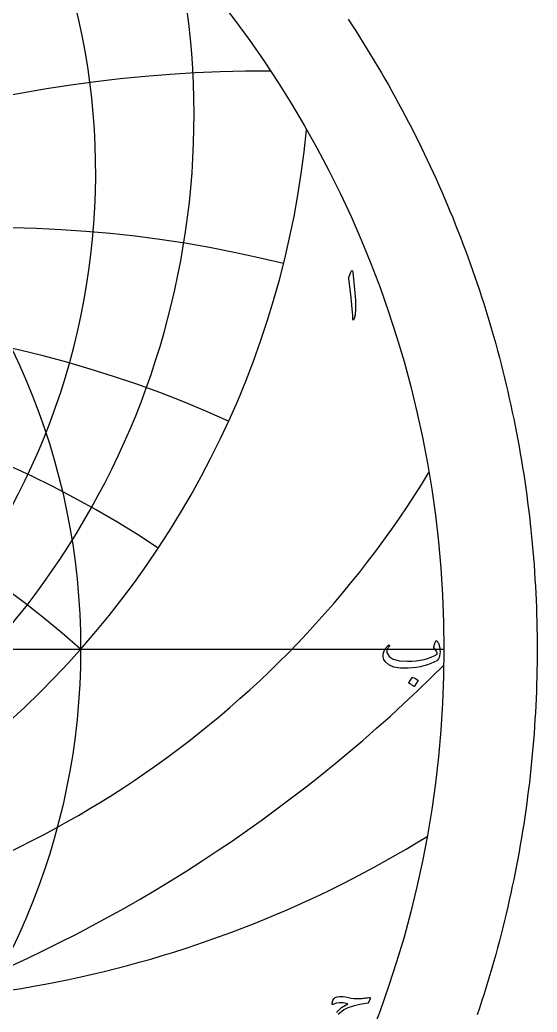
# Model space of a CAD drawing. Header units: millimetres. Extents: x -71 to 71, y -71 to 73.
# Drawn here: x 38.8 to 70.8, y -22.4 to 38.9 of the extents above; entities that cross this region are included whole.
import ezdxf

# ---------------------------------------------------------------- set-up
doc = ezdxf.new("R2010")
doc.units = ezdxf.units.MM
for name, color, linetype in [('CUT_OUTER', 1, 'Continuous'), ('ENGRAVE', 7, 'Continuous'), ('ENGRAVE_FINE', 8, 'Continuous'), ('TEXT', 5, 'Continuous')]:
    doc.layers.add(name, color=color, linetype=linetype)

msp = doc.modelspace()

# ---------------------------------------------------------------- linework, layer by layer
at = {"layer": 'CUT_OUTER'}
msp.add_lwpolyline([(59.077, 38.9518), (59.3149, 38.5886), (59.5505, 38.2239), (59.784, 37.8578), (60.0151, 37.4902), (60.244, 37.1213), (60.4707, 36.7509), (60.695, 36.3792), (60.9171, 36.0061), (61.1369, 35.6316), (61.3544, 35.2558), (61.5695, 34.8787), (61.7824, 34.5003), (61.9929, 34.1205), (62.2011, 33.7395), (62.407, 33.3572), (62.6105, 32.9737), (62.8116, 32.5889), (63.0104, 32.2029), (63.2068, 31.8156), (63.4008, 31.4272), (63.5925, 31.0376), (63.7817, 30.6468), (63.9685, 30.2549), (64.153, 29.8618), (64.335, 29.4676), (64.5146, 29.0723), (64.6918, 28.6759), (64.8665, 28.2784), (65.0388, 27.8799), (65.2086, 27.4803), (65.376, 27.0796), (65.541, 26.678), (65.7034, 26.2753), (65.8634, 25.8717), (66.0209, 25.4671), (66.1759, 25.0615), (66.3285, 24.655), (66.4785, 24.2475), (66.626, 23.8392), (66.771, 23.4299), (66.9135, 23.0198), (67.0535, 22.6088), (67.191, 22.1969), (67.3259, 21.7842), (67.4583, 21.3707), (67.5882, 20.9564), (67.7155, 20.5413), (67.8403, 20.1254), (67.9625, 19.7087), (68.0821, 19.2914), (68.1992, 18.8733), (68.3137, 18.4544), (68.4257, 18.0349), (68.535, 17.6147), (68.6418, 17.1939), (68.746, 16.7724), (68.8477, 16.3502), (68.9467, 15.9275), (69.0431, 15.5042), (69.137, 15.0802), (69.2282, 14.6557), (69.3168, 14.2307), (69.4028, 13.8051), (69.4862, 13.379), (69.567, 12.9524), (69.6452, 12.5253), (69.7207, 12.0977), (69.7936, 11.6697), (69.8639, 11.2412), (69.9316, 10.8123), (69.9966, 10.383), (70.059, 9.9533), (70.1187, 9.5233), (70.1759, 9.0928), (70.2303, 8.6621), (70.2822, 8.231), (70.3313, 7.7996), (70.3779, 7.3679), (70.4218, 6.9359), (70.463, 6.5037), (70.5016, 6.0712), (70.5375, 5.6385), (70.5708, 5.2056), (70.6014, 4.7725), (70.6293, 4.3392), (70.6546, 3.9058), (70.6773, 3.4722), (70.6972, 3.0384), (70.7146, 2.6046), (70.7292, 2.1706), (70.7412, 1.7366), (70.7505, 1.3025), (70.7572, 0.8684), (70.7612, 0.4342), (70.7625, 0), (70.7612, -0.4342), (70.7572, -0.8684), (70.7505, -1.3025), (70.7412, -1.7366), (70.7292, -2.1706), (70.7146, -2.6046), (70.6972, -3.0384), (70.6773, -3.4722), (70.6546, -3.9058), (70.6293, -4.3392), (70.6014, -4.7725), (70.5708, -5.2056), (70.5375, -5.6385), (70.5016, -6.0712), (70.463, -6.5037), (70.4218, -6.9359), (70.3779, -7.3679), (70.3313, -7.7996), (70.2822, -8.231), (70.2303, -8.6621), (70.1759, -9.0928), (70.1187, -9.5233), (70.059, -9.9533), (69.9966, -10.383), (69.9316, -10.8123), (69.8639, -11.2412), (69.7936, -11.6697), (69.7207, -12.0977), (69.6452, -12.5253), (69.567, -12.9524), (69.4862, -13.379), (69.4028, -13.8051), (69.3168, -14.2307), (69.2282, -14.6557), (69.137, -15.0802), (69.0431, -15.5042), (68.9467, -15.9275), (68.8477, -16.3502), (68.746, -16.7724), (68.6418, -17.1939), (68.535, -17.6147), (68.4257, -18.0349), (68.3137, -18.4544), (68.1992, -18.8733), (68.0821, -19.2914), (67.9625, -19.7087), (67.8403, -20.1254), (67.7155, -20.5413), (67.5882, -20.9564), (67.4583, -21.3707), (67.3259, -21.7842), (67.191, -22.1969), (67.0535, -22.6088)], dxfattribs=at)
at = {"layer": 'ENGRAVE'}
msp.add_lwpolyline([(-65, 0), (65, 0)], dxfattribs=at)
for radius in [65, 42.5483]:
    msp.add_circle((0, 0), radius, dxfattribs=at)
for centre, radius, start, end in [((0, 29.433), 43.4771, 144.986912, 35.013088), ((0, 32.9966), 49.557, 167.993483, 12.006517), ((0, 37.5995), 56.781, 185.547844, 354.452156), ((0, -48.1485), 64.2545, 48.533333, 131.466667), ((0, -48.1485), 64.2545, 48.533333, 131.466667), ((11.5176, 42.9844), 61.5685, 279.272714, 328.612519), ((27.5022, 47.6351), 69.5402, 262.147085, 301.618929)]:
    msp.add_arc(centre, radius, start, end, dxfattribs=at)
at = {"layer": 'ENGRAVE_FINE'}
for centre, radius, start, end in [((76.5755, -48.1485), 99.9622, 108.316396, 161.363428), ((76.5755, -48.1485), 99.9622, 108.316396, 161.363428), ((53.9159, -48.1485), 83.8783, 89.73791, 156.256355), ((53.9159, -48.1485), 83.8783, 89.73791, 156.256355), ((37.0973, -48.1485), 74.1947, 75.968152, 150.821582), ((37.0973, -48.1485), 74.1947, 75.968152, 150.821582), ((23.3867, -48.1485), 68.3782, 65.549588, 144.961777), ((23.3867, -48.1485), 68.3782, 65.549588, 144.961777), ((11.3298, -48.1485), 65.2457, 56.494979, 138.558696), ((11.3298, -48.1485), 65.2457, 56.494979, 138.558696), ((0, 63.9866), 91.9001, 224.991814, 315.008186)]:
    msp.add_arc(centre, radius, start, end, dxfattribs=at)
at = {"layer": 'TEXT'}
for points in [[(59.2506, 23.3014), (59.2926, 23.3828), (59.3265, 23.4114), (59.352, 23.3872), (59.3694, 23.3102), (59.4706, 22.2322), (59.5308, 21.5705), (59.5443, 21.042), (59.511, 20.6465), (59.431, 20.3842), (59.4164, 20.3627), (59.4035, 20.3512), (59.3922, 20.3495), (59.3826, 20.3578), (59.3749, 20.3707), (59.3694, 20.3875), (59.3661, 20.4081), (59.365, 20.4326), (59.365, 20.6232), (59.3562, 20.8253), (59.3386, 21.039), (59.3122, 21.2642), (59.3064, 21.323), (59.2891, 21.482), (59.2602, 21.741), (59.2198, 22.1002), (59.123, 22.8966), (59.1208, 22.9389), (59.123, 22.978), (59.1296, 23.0137), (59.1406, 23.0462)], [(64.5747, 0.4917), (64.6043, 0.4546), (64.6314, 0.4136), (64.656, 0.3688), (64.6781, 0.3201), (64.6978, 0.2679), (64.715, 0.2123), (64.7297, 0.1535), (64.7419, 0.0913), (64.7579, -0.0335), (64.7617, -0.1573), (64.7535, -0.2799), (64.7331, -0.4015), (64.7023, -0.5098), (64.6627, -0.5973), (64.6143, -0.6638), (64.5571, -0.7095), (64.3756, -0.8054), (64.1831, -0.891), (63.9796, -0.966), (63.7651, -1.0307), (63.5396, -1.0843), (63.3031, -1.1264), (63.0556, -1.1569), (62.7971, -1.1759), (62.3126, -1.1709), (61.9149, -1.1033), (61.6042, -0.9729), (61.3803, -0.7799), (61.2885, -0.6289), (61.2461, -0.4664), (61.2533, -0.2923), (61.3099, -0.1067), (61.3291, -0.0667), (61.3512, -0.0258), (61.3764, 0.0158), (61.4045, 0.0583), (61.4358, 0.1016), (61.47, 0.1458), (61.5073, 0.1907), (61.5475, 0.2365), (61.561, 0.2495), (61.575, 0.2574), (61.5896, 0.2605), (61.6047, 0.2585), (61.6149, 0.2547), (61.6234, 0.2475), (61.6303, 0.2371), (61.6355, 0.2233), (61.638, 0.2104), (61.6366, 0.198), (61.6314, 0.1862), (61.6223, 0.1749), (61.5847, 0.1301), (61.5508, 0.0836), (61.5209, 0.0355), (61.4947, -0.0143), (61.4769, -0.0618), (61.4672, -0.1078), (61.4659, -0.152), (61.4727, -0.1947), (61.6102, -0.4435), (61.8687, -0.6182), (62.2482, -0.7185), (62.7487, -0.7447), (63.0239, -0.7341), (63.2861, -0.7111), (63.5354, -0.6758), (63.7717, -0.6281), (63.9955, -0.568), (64.2068, -0.4955), (64.4058, -0.4107), (64.5923, -0.3135), (64.5742, -0.2227), (64.5329, -0.1221), (64.4686, -0.0115), (64.3811, 0.1089), (64.3784, 0.1205), (64.3789, 0.1419), (64.3828, 0.1733), (64.3899, 0.2145), (64.3919, 0.2187), (64.3932, 0.2222), (64.3941, 0.2253), (64.3943, 0.2277), (64.4086, 0.2838), (64.4295, 0.3465), (64.457, 0.4158), (64.4911, 0.4917), (64.5063, 0.5148), (64.5252, 0.5225), (64.5481, 0.5148), (64.5747, 0.4917)], [(63.0391, -1.7479), (63.0446, -1.7424), (63.0523, -1.7391), (63.0622, -1.738), (63.0743, -1.7391), (63.1599, -1.7737), (63.2404, -1.8161), (63.3161, -1.8661), (63.3867, -1.9239), (63.3936, -1.9327), (63.3966, -1.9415), (63.3958, -1.9503), (63.3911, -1.9591), (63.1843, -2.2935), (63.1766, -2.3014), (63.1667, -2.3034), (63.1546, -2.2992), (63.1403, -2.2891), (63.128, -2.2803), (63.1084, -2.2671), (63.0818, -2.2495), (63.0479, -2.2275), (63.0064, -2.2011), (62.9566, -2.1703), (62.8986, -2.1351), (62.8323, -2.0955), (62.8235, -2.0889), (62.8191, -2.0823), (62.8191, -2.0757), (62.8235, -2.0691)]]:
    msp.add_lwpolyline(points, close=True, dxfattribs=at)
msp.add_lwpolyline([(58.359, -22.4515), (58.6659, -22.1559), (59.0542, -21.9224), (58.7792, -21.8699), (58.5394, -21.8575), (58.3348, -21.8853), (58.1654, -21.9532), (58.1506, -21.9587), (58.1368, -21.962), (58.1242, -21.9631), (58.1126, -21.962), (58.103, -21.9584), (58.0961, -21.9521), (58.092, -21.943), (58.0906, -21.9312), (58.0967, -21.8765), (58.106, -21.8223), (58.1187, -21.7687), (58.1346, -21.7156), (58.1907, -21.6125), (58.2798, -21.5363), (58.4019, -21.4871), (58.557, -21.4648), (58.6552, -21.4656), (58.7781, -21.4769), (58.9258, -21.4986), (59.0982, -21.5308), (59.2761, -21.563), (59.4403, -21.5847), (59.5907, -21.596), (59.7274, -21.5968), (59.7931, -21.5939), (59.8627, -21.5896), (59.9361, -21.584), (60.0134, -21.577), (60.0945, -21.5683), (60.1795, -21.5577), (60.2683, -21.5452), (60.361, -21.5308), (60.4141, -21.5291), (60.4457, -21.5418), (60.4559, -21.5687), (60.4446, -21.61), (60.4446, -21.61), (60.339, -21.8476), (60.3294, -21.8633), (60.3181, -21.8751), (60.3052, -21.8831), (60.2906, -21.8872), (59.8025, -21.9642), (59.3941, -22.0588), (59.0655, -22.171), (58.8166, -22.3008), (58.4676, -22.5854)], dxfattribs=at)

doc.saveas('drawing.dxf')
